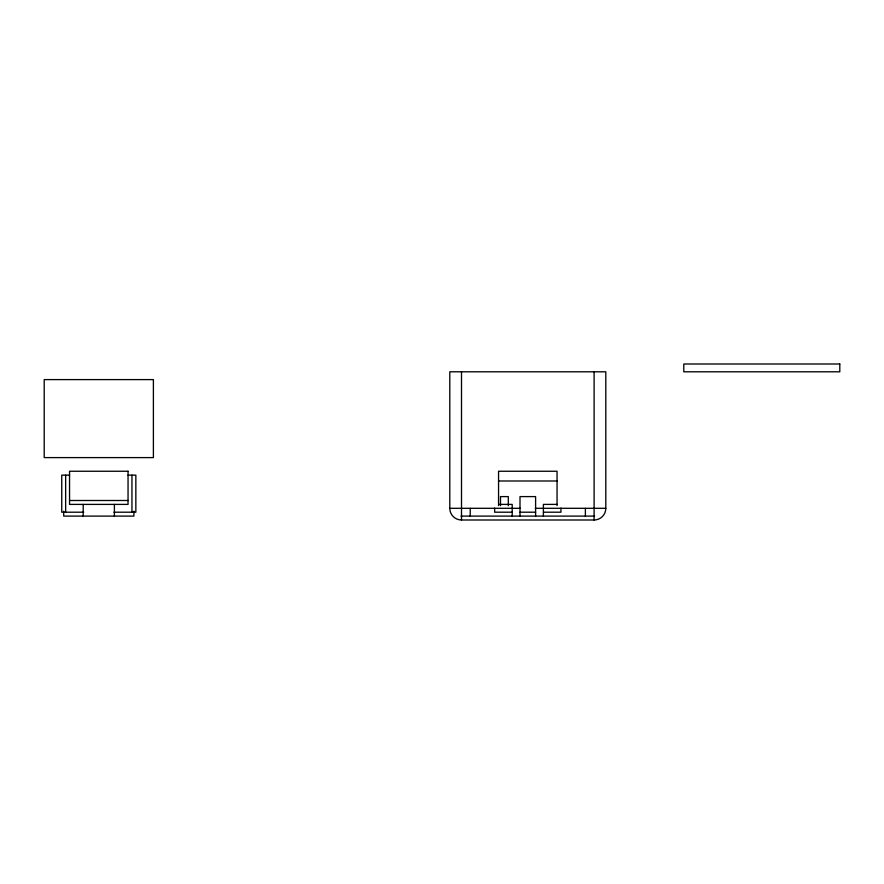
<?xml version="1.0" encoding="UTF-8"?>
<svg xmlns="http://www.w3.org/2000/svg" width="884" height="884" viewBox="0 0 884 884"><rect width="100%" height="100%" fill="white"/><g stroke="black" fill="none" stroke-linecap="round" stroke-linejoin="round"><path stroke-width="1.33" d="M69.549 475.15L61.747 475.15L61.747 512.201L83.704 512.201M128.047 475.15L135.849 475.15L135.849 512.201L113.892 512.201M498.554 480.995L557.053 480.995M69.549 500.499L128.047 500.499M498.554 504.399L512.201 504.399L512.201 516.101M557.053 504.399L543.395 504.399L543.395 516.101M449.801 508.3A11.702 11.702 0 0 0 461.503 520.002L594.103 520.002A11.702 11.702 0 0 0 605.805 508.3L605.805 371.799L449.801 371.799L449.801 508.3L520.322 508.3M535.284 508.3L605.805 508.3M512.201 512.201L494.653 512.201L494.653 508.079M520.002 512.201L535.605 512.201M543.395 512.201L560.953 512.201L560.953 508.079M461.017 516.101L594.589 516.101M594.103 371.799L594.103 520.002M585.385 508.366L585.385 516.101M557.053 505.571L557.053 471.249L498.554 471.249L498.554 505.571M535.605 516.101L535.605 496.598L520.002 496.598L520.002 516.101M508.3 505.703L508.3 496.598L500.499 496.598L500.499 505.703M470.222 508.366L470.222 516.101M461.503 371.799L461.503 520.002M133.904 511.228L133.904 516.101L63.703 516.101L63.703 511.228M131.948 475.15L131.948 512.201M114.401 504.399L114.401 516.101M83.195 504.399L83.195 516.101M65.648 475.15L65.648 512.201M839.8 363.998L683.796 363.998L683.796 371.799L839.8 371.799L839.8 363.998M153.396 379.601L44.2 379.601L44.2 457.603L153.396 457.603L153.396 379.601M128.047 471.249L69.549 471.249L69.549 504.399L128.047 504.399L128.047 471.249"/></g></svg>
